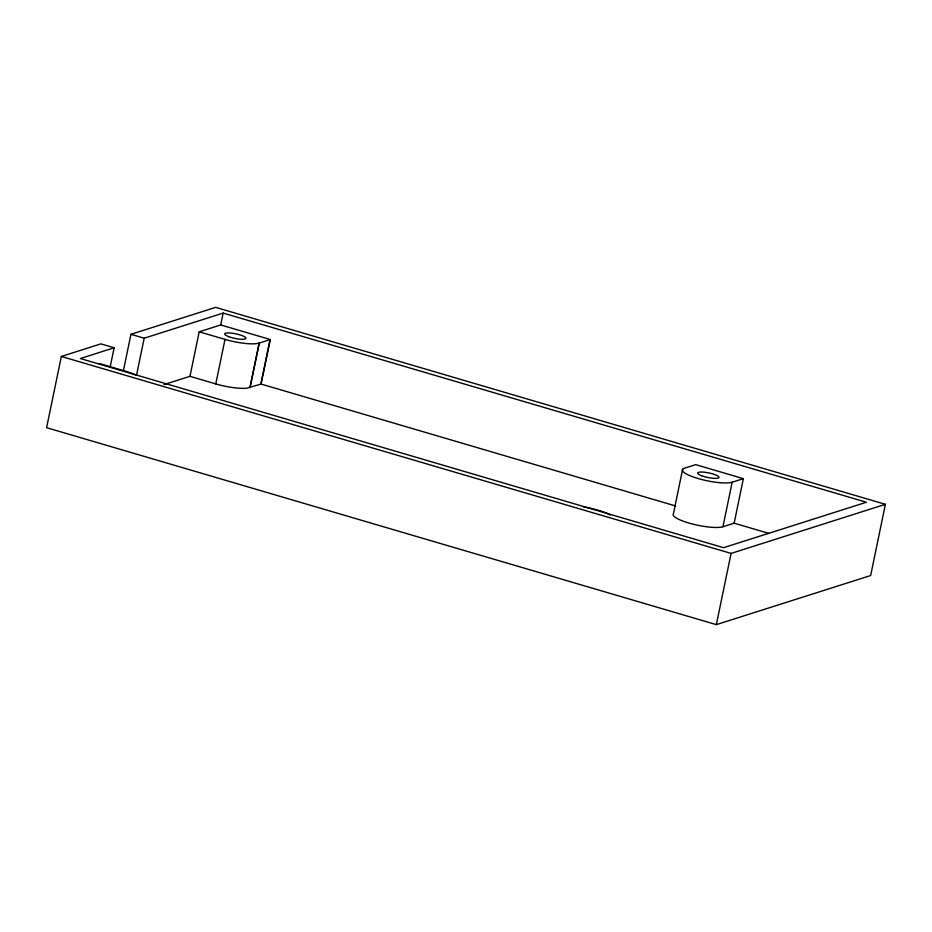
<?xml version="1.0" encoding="UTF-8"?>
<svg xmlns="http://www.w3.org/2000/svg" width="932" height="932" viewBox="0 0 932 932"><rect width="100%" height="100%" fill="white"/><g stroke="black" fill="none" stroke-linecap="round" stroke-linejoin="round"><path stroke-width="1.4" d="M110.058 367.511L114.147 347.776L100.889 343.873L61.349 356.455L46.6 427.683L716.335 624.638L870.651 575.545L885.4 504.317L215.665 307.362L130.946 334.308L123.35 370.971M136.608 374.862L144.192 338.211L223.167 313.082L866.399 502.243L723.582 547.69L80.35 358.529L114.147 347.776M189.977 376.318L199.192 331.804L220.709 324.953L270.315 339.539L261.1 384.066L246.689 388.225A26.515 5.697 11.7 0 1 216.108 384.019L189.977 376.318L163.985 384.59M220.709 324.953L223.167 313.082M215.781 383.914L225.008 339.388L199.192 331.804M249.904 387.619L259.119 343.104M250.091 387.584L259.317 343.069L270.315 339.539M260.797 384.159L270.012 339.644M682.62 469.285L673.405 513.812A26.515 5.697 11.7 0 0 691.975 523.9A26.515 5.697 11.7 0 0 722.952 526.743L734.148 523.178L768.795 533.372M722.952 526.743L732.168 482.217L743.363 478.664L734.148 523.178M716.335 624.638L731.096 553.41L885.4 504.317M259.317 343.069L255.904 343.71A26.515 5.697 11.7 0 1 225.334 339.504L225.008 339.388M743.363 478.664L695.68 464.637L684.484 468.202A26.515 5.697 11.7 0 0 697.986 478.5A26.515 5.697 11.7 0 0 732.168 482.217M130.946 334.308L144.192 338.211M261.1 384.066L675.304 505.878M99.433 363.55L125.249 371.134A26.515 5.697 11.7 0 1 135.781 375.083M61.349 356.455L731.096 553.41M583.397 506.915A26.515 5.697 11.7 0 1 610.413 515.058M228.829 336.708A10.858 2.33 11.7 0 0 245.873 338.502A10.858 2.33 11.7 0 0 231.276 333.108A10.858 2.33 11.7 0 0 228.829 336.708M701.714 475.774A10.858 2.33 11.7 0 0 718.863 477.638A10.858 2.33 11.7 0 0 704.417 472.221A10.858 2.33 11.7 0 0 701.714 475.774"/></g></svg>
